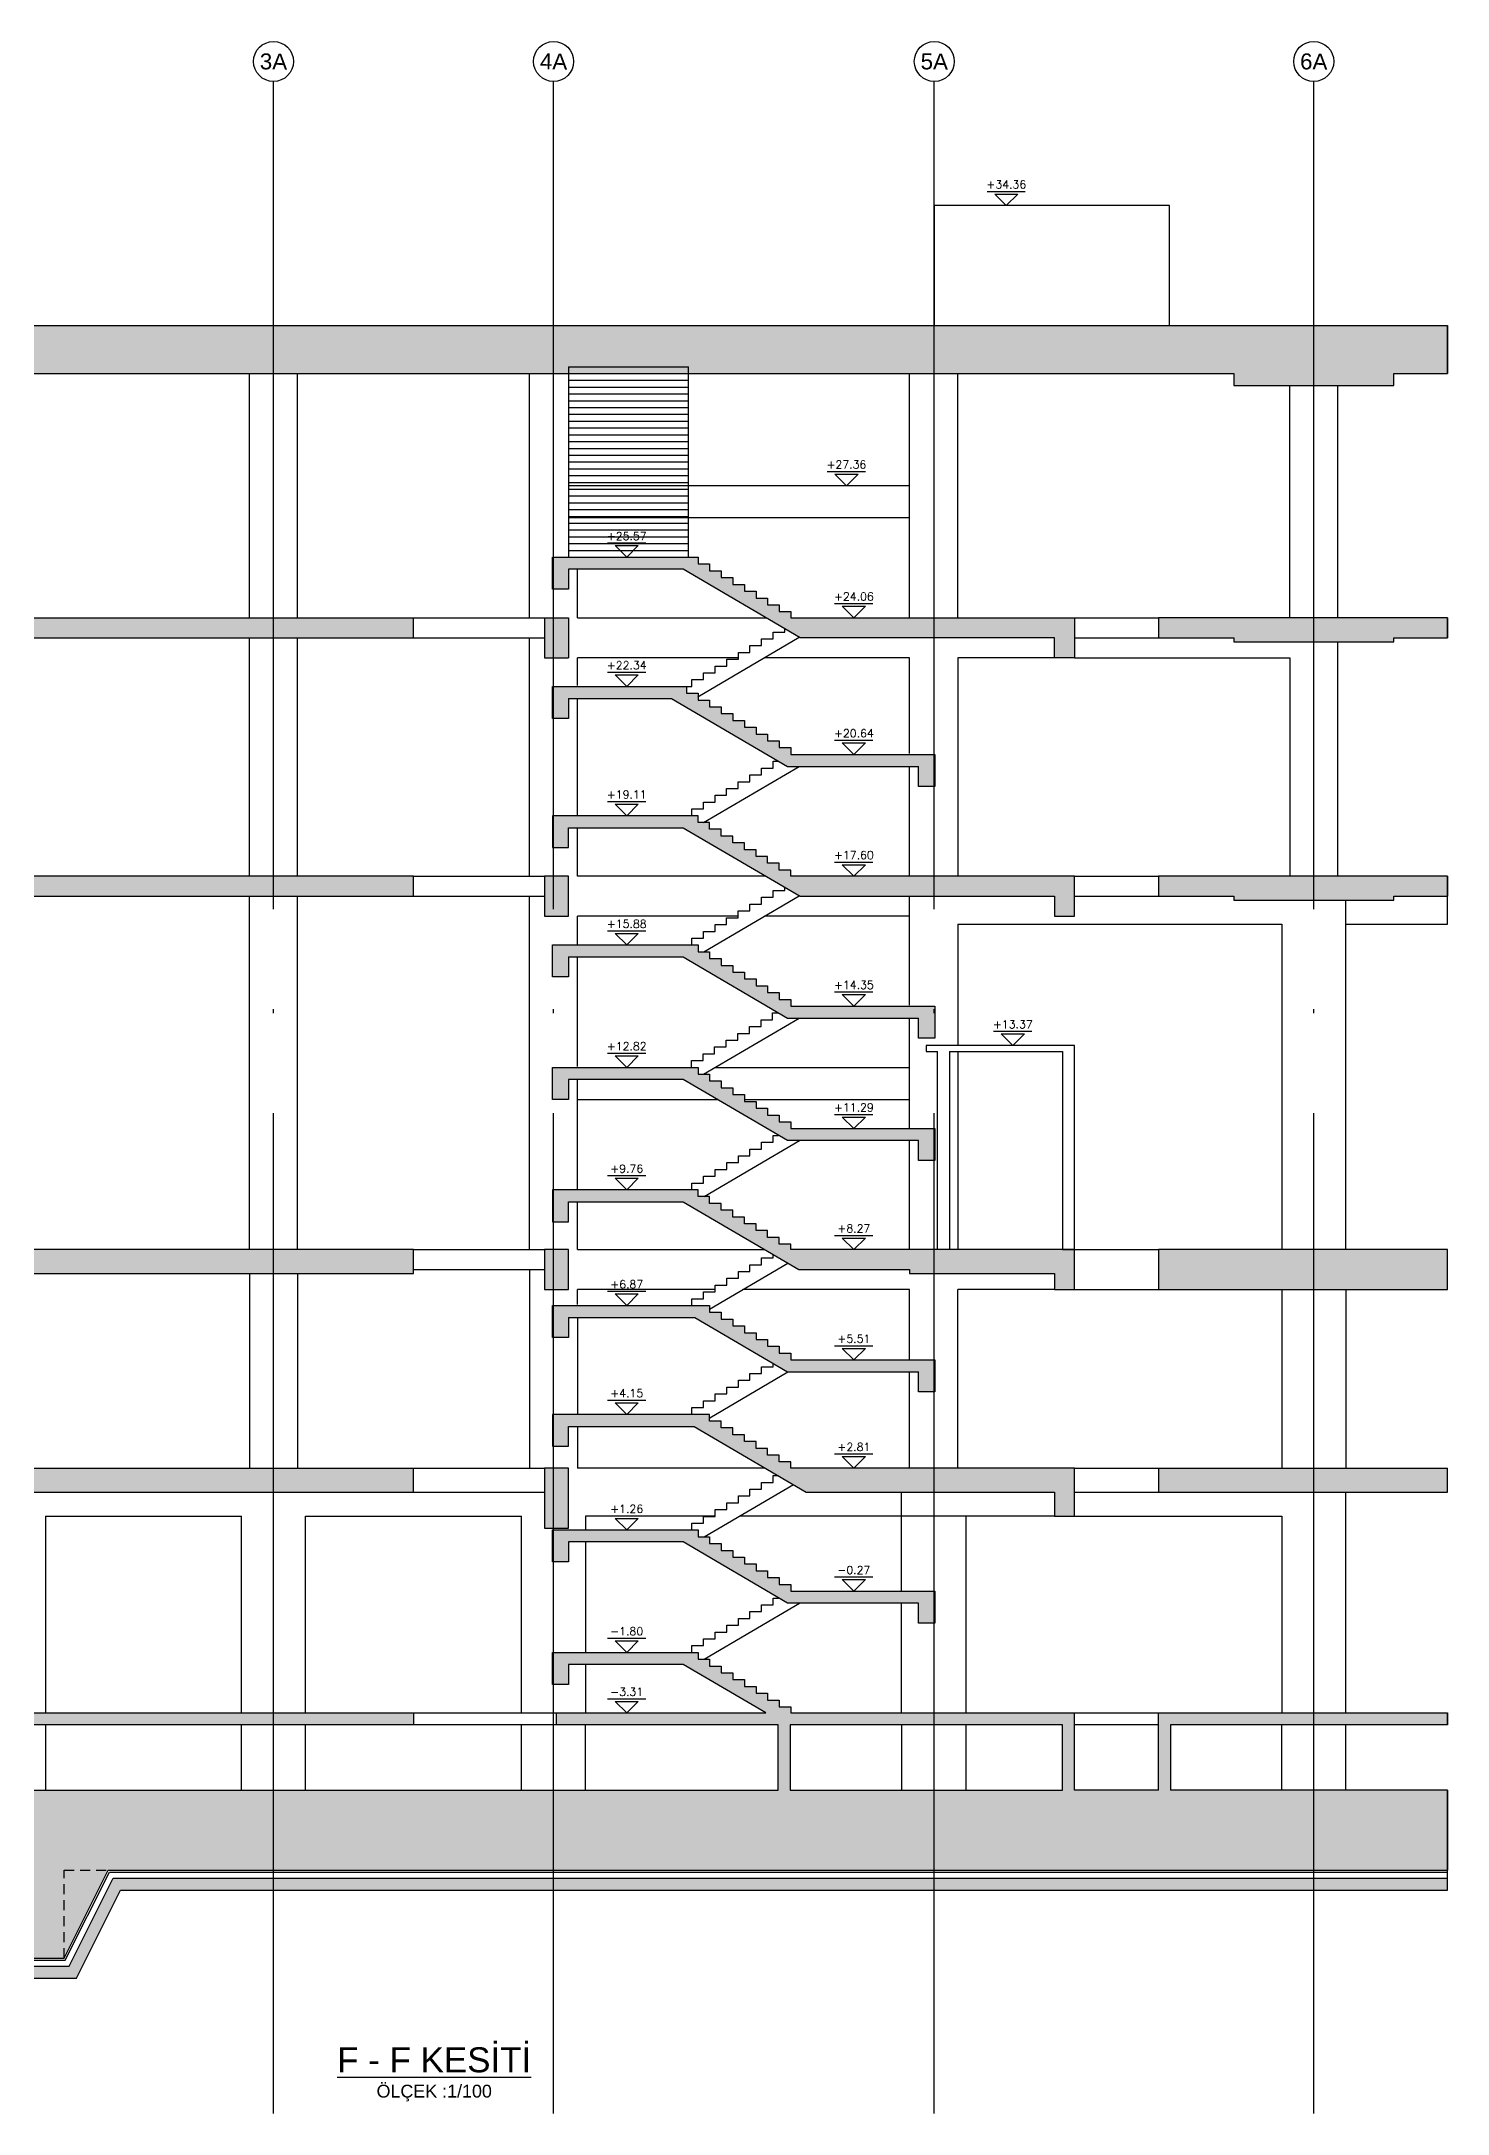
# Model space of a CAD drawing. Header units: millimetres. Extents: x 400392 to 401381, y 4543975 to 4544147.
# Drawn here: x 401091.5 to 401126.7, y 4544002.9 to 4544054.7 of the extents above; entities that cross this region are included whole.
import ezdxf
from ezdxf.enums import TextEntityAlignment as Align

# ---------------------------------------------------------------- set-up
doc = ezdxf.new("R2010")
doc.units = ezdxf.units.MM
for name, pattern in [('AKS', [3, 2.5, -0.25, 0, -0.25]), ('CIZGI', [0.4, 0.25, -0.15]), ('CONTINU', [0])]:
    doc.linetypes.add(name, pattern=pattern)
for name, color, linetype in [('aks prota', 2, 'AKS'), ('caks prota', 4, 'Continuous'), ('görünüş prota', 4, 'Continuous'), ('kesik prota', 2, 'CIZGI'), ('kesit prota', 1, 'Continuous'), ('kesit tarama prota', 252, 'Continuous'), ('kot prota', 4, 'Continuous'), ('PRT-CST-rc_level', 6, 'Continuous'), ('PRT-CST-rc_levermark', 4, 'Continuous'), ('t35 prota', 3, 'Continuous'), ('taks prota', 7, 'Continuous'), ('tplan prota', 7, 'Continuous'), ('ölçü prota', 4, 'Continuous')]:
    doc.layers.add(name, color=color, linetype=linetype)
doc.styles.add('Arial', font='Arial.ttf')
doc.styles.add('OLCU', font='romanstw.shx')
doc.styles.add('TAKS', font='Arial Unicode.ttf')

# ---------------------------------------------------------------- blocks, each defined once
blk = doc.blocks.new('KOTK5')
at = {"layer": 'PRT-CST-rc_levermark'}
blk.add_line((217, 160), (-213, 160), dxfattribs=at)
blk.add_lwpolyline([(130, 130), (-130, 130), (0, 0)], close=True, dxfattribs=at)
at = {"layer": 'PRT-CST-rc_level', "style": 'OLCU'}
blk.add_attdef('000.00', text='', height=90, dxfattribs=at).set_placement((0, 193), align=Align.CENTER)

msp = doc.modelspace()

# ---------------------------------------------------------------- hatches: boundary and pattern name
at = {"layer": 'kesit tarama prota'}
h = msp.add_hatch(color=256, dxfattribs=at)
h.dxf.hatch_style = 1
h.paths.add_polyline_path([(401126.671, 4544010.965), (401119.743, 4544010.965), (401119.743, 4544012.595), (401126.671, 4544012.595), (401126.671, 4544012.895), (401119.443, 4544012.895), (401119.443, 4544010.965), (401117.343, 4544010.965), (401117.343, 4544012.895), (401110.257, 4544012.895), (401110.257, 4544013.048), (401109.967, 4544013.048), (401109.967, 4544013.218), (401109.677, 4544013.218), (401109.677, 4544013.388), (401109.387, 4544013.388), (401109.387, 4544013.558), (401109.097, 4544013.558), (401109.097, 4544013.728), (401108.807, 4544013.728), (401108.807, 4544013.898), (401108.517, 4544013.898), (401108.517, 4544014.068), (401108.227, 4544014.068), (401108.227, 4544014.238), (401107.937, 4544014.238), (401107.937, 4544014.408), (401104.302, 4544014.408), (401104.302, 4544013.609), (401104.702, 4544013.609), (401104.702, 4544014.108), (401107.566, 4544014.108), (401109.635, 4544012.895), (401104.402, 4544012.895), (401104.402, 4544012.595), (401109.941, 4544012.595), (401109.941, 4544010.965), (401088.743, 4544010.965), (401088.743, 4544012.595), (401100.827, 4544012.595), (401100.827, 4544012.895), (401085.077, 4544012.895), (401085.077, 4544018.415), (401100.827, 4544018.415), (401100.827, 4544019.015), (401085.077, 4544019.015), (401085.077, 4544023.875), (401100.827, 4544023.875), (401100.827, 4544024.475), (401084.577, 4544024.475), (401084.577, 4544033.305), (401100.827, 4544033.305), (401100.827, 4544033.805), (401084.577, 4544033.805), (401084.577, 4544039.265), (401091.227, 4544039.265), (401091.227, 4544039.765), (401100.827, 4544039.765), (401100.827, 4544040.265), (401090.727, 4544040.265), (401090.727, 4544039.765), (401084.577, 4544039.765), (401084.577, 4544046.365), (401121.326, 4544046.365), (401121.326, 4544046.065), (401125.326, 4544046.065), (401125.326, 4544046.365), (401126.666, 4544046.365), (401126.666, 4544047.565), (401083.077, 4544047.565), (401083.077, 4544008.965), (401083.993, 4544008.965), (401085.093, 4544006.765), (401092.093, 4544006.765), (401093.193, 4544008.965), (401126.671, 4544008.965)])
h.paths.add_polyline_path([(401110.241, 4544010.965), (401110.241, 4544012.595), (401117.043, 4544012.595), (401117.043, 4544010.965)], flags=16)
h.paths.add_polyline_path([(401090.093, 4544008.765), (401088.743, 4544008.765), (401088.743, 4544010.765), (401090.093, 4544010.765)], flags=16)
h.paths.add_polyline_path([(401088.443, 4544008.765), (401087.093, 4544008.765), (401087.093, 4544010.765), (401088.443, 4544010.765)], flags=16)
h.paths.add_polyline_path([(401088.443, 4544010.965), (401085.077, 4544010.965), (401085.077, 4544012.595), (401088.443, 4544012.595)], flags=16)
h = msp.add_hatch(color=256, dxfattribs=at)
h.dxf.hatch_style = 1
h.paths.add_polyline_path([(401117.343, 4544040.265), (401110.258, 4544040.265), (401110.258, 4544040.418), (401109.968, 4544040.418), (401109.968, 4544040.588), (401109.678, 4544040.588), (401109.678, 4544040.758), (401109.388, 4544040.758), (401109.388, 4544040.928), (401109.098, 4544040.928), (401109.098, 4544041.098), (401108.808, 4544041.098), (401108.808, 4544041.268), (401108.518, 4544041.268), (401108.518, 4544041.438), (401108.228, 4544041.438), (401108.228, 4544041.608), (401107.938, 4544041.608), (401107.938, 4544041.778), (401104.302, 4544041.778), (401104.302, 4544040.979), (401104.702, 4544040.979), (401104.702, 4544041.478), (401107.567, 4544041.478), (401110.489, 4544039.765), (401116.843, 4544039.765), (401116.843, 4544039.265), (401117.343, 4544039.265)])
h = msp.add_hatch(color=256, dxfattribs=at)
h.dxf.hatch_style = 1
h.paths.add_polyline_path([(401104.702, 4544040.265), (401104.102, 4544040.265), (401104.102, 4544039.265), (401104.702, 4544039.265)])
h = msp.add_hatch(color=256, dxfattribs=at)
h.dxf.hatch_style = 1
h.paths.add_polyline_path([(401126.666, 4544040.265), (401119.443, 4544040.265), (401119.443, 4544039.765), (401121.326, 4544039.765), (401121.326, 4544039.665), (401125.326, 4544039.665), (401125.326, 4544039.765), (401126.666, 4544039.765)])
h = msp.add_hatch(color=256, dxfattribs=at)
h.dxf.hatch_style = 1
h.paths.add_polyline_path([(401113.852, 4544036.848), (401110.258, 4544036.848), (401110.258, 4544037.018), (401109.968, 4544037.018), (401109.968, 4544037.188), (401109.678, 4544037.188), (401109.678, 4544037.358), (401109.388, 4544037.358), (401109.388, 4544037.528), (401109.098, 4544037.528), (401109.098, 4544037.698), (401108.808, 4544037.698), (401108.808, 4544037.868), (401108.518, 4544037.868), (401108.518, 4544038.038), (401108.228, 4544038.038), (401108.228, 4544038.208), (401107.938, 4544038.208), (401107.938, 4544038.378), (401107.648, 4544038.378), (401107.648, 4544038.548), (401104.302, 4544038.548), (401104.302, 4544037.749), (401104.702, 4544037.749), (401104.702, 4544038.248), (401107.277, 4544038.248), (401110.177, 4544036.548), (401113.452, 4544036.548), (401113.452, 4544036.049), (401113.852, 4544036.049)])
h = msp.add_hatch(color=256, dxfattribs=at)
h.dxf.hatch_style = 1
h.paths.add_polyline_path([(401117.343, 4544033.805), (401110.258, 4544033.805), (401110.258, 4544033.958), (401109.968, 4544033.958), (401109.968, 4544034.128), (401109.678, 4544034.128), (401109.678, 4544034.298), (401109.388, 4544034.298), (401109.388, 4544034.468), (401109.098, 4544034.468), (401109.098, 4544034.638), (401108.808, 4544034.638), (401108.808, 4544034.808), (401108.518, 4544034.808), (401108.518, 4544034.978), (401108.228, 4544034.978), (401108.228, 4544035.148), (401107.938, 4544035.148), (401107.938, 4544035.318), (401107.398, 4544035.318), (401104.302, 4544035.318), (401104.302, 4544034.519), (401104.702, 4544034.519), (401104.702, 4544035.018), (401107.567, 4544035.018), (401110.489, 4544033.305), (401116.843, 4544033.305), (401116.843, 4544032.805), (401117.343, 4544032.805)])
h = msp.add_hatch(color=256, dxfattribs=at)
h.dxf.hatch_style = 1
h.paths.add_polyline_path([(401104.702, 4544033.805), (401104.102, 4544033.805), (401104.102, 4544032.805), (401104.702, 4544032.805)])
h = msp.add_hatch(color=256, dxfattribs=at)
h.dxf.hatch_style = 1
h.paths.add_polyline_path([(401126.671, 4544033.805), (401119.443, 4544033.805), (401119.443, 4544033.305), (401121.326, 4544033.305), (401121.326, 4544033.205), (401125.326, 4544033.205), (401125.326, 4544033.305), (401126.671, 4544033.305)])
h = msp.add_hatch(color=256, dxfattribs=at)
h.dxf.hatch_style = 1
h.paths.add_polyline_path([(401113.852, 4544030.558), (401110.257, 4544030.558), (401110.257, 4544030.728), (401109.967, 4544030.728), (401109.967, 4544030.898), (401109.677, 4544030.898), (401109.677, 4544031.068), (401109.387, 4544031.068), (401109.387, 4544031.238), (401109.097, 4544031.238), (401109.097, 4544031.408), (401108.807, 4544031.408), (401108.807, 4544031.578), (401108.517, 4544031.578), (401108.517, 4544031.748), (401108.227, 4544031.748), (401108.227, 4544031.918), (401107.937, 4544031.918), (401107.937, 4544032.088), (401104.302, 4544032.088), (401104.302, 4544031.289), (401104.702, 4544031.289), (401104.702, 4544031.788), (401107.566, 4544031.788), (401110.176, 4544030.258), (401113.452, 4544030.258), (401113.452, 4544029.759), (401113.852, 4544029.759)])
h = msp.add_hatch(color=256, dxfattribs=at)
h.dxf.hatch_style = 1
h.paths.add_polyline_path([(401113.852, 4544027.498), (401110.257, 4544027.498), (401110.257, 4544027.668), (401109.967, 4544027.668), (401109.967, 4544027.838), (401109.677, 4544027.838), (401109.677, 4544028.008), (401109.387, 4544028.008), (401109.387, 4544028.178), (401109.097, 4544028.178), (401109.097, 4544028.348), (401108.807, 4544028.348), (401108.807, 4544028.518), (401108.517, 4544028.518), (401108.517, 4544028.688), (401108.227, 4544028.688), (401108.227, 4544028.858), (401107.937, 4544028.858), (401107.937, 4544029.028), (401104.302, 4544029.028), (401104.302, 4544028.229), (401104.702, 4544028.229), (401104.702, 4544028.728), (401107.566, 4544028.728), (401110.176, 4544027.198), (401113.452, 4544027.198), (401113.452, 4544026.699), (401113.852, 4544026.699)])
h = msp.add_hatch(color=256, dxfattribs=at)
h.dxf.hatch_style = 1
h.paths.add_polyline_path([(401117.343, 4544024.475), (401110.257, 4544024.475), (401110.257, 4544024.608), (401109.967, 4544024.608), (401109.967, 4544024.778), (401109.677, 4544024.778), (401109.677, 4544024.948), (401109.387, 4544024.948), (401109.387, 4544025.118), (401109.097, 4544025.118), (401109.097, 4544025.288), (401108.807, 4544025.288), (401108.807, 4544025.458), (401108.517, 4544025.458), (401108.517, 4544025.628), (401108.227, 4544025.628), (401108.227, 4544025.798), (401107.937, 4544025.798), (401107.937, 4544025.968), (401104.302, 4544025.968), (401104.302, 4544025.169), (401104.702, 4544025.169), (401104.702, 4544025.668), (401107.566, 4544025.668), (401110.454, 4544023.975), (401113.227, 4544023.975), (401113.227, 4544023.875), (401116.847, 4544023.875), (401116.847, 4544023.475), (401117.343, 4544023.475)])
h = msp.add_hatch(color=256, dxfattribs=at)
h.dxf.hatch_style = 1
h.paths.add_polyline_path([(401104.102, 4544024.475), (401104.102, 4544023.475), (401104.702, 4544023.475), (401104.702, 4544024.475)])
h = msp.add_hatch(color=256, dxfattribs=at)
h.dxf.hatch_style = 1
h.paths.add_polyline_path([(401126.671, 4544024.475), (401119.443, 4544024.475), (401119.443, 4544023.475), (401122.527, 4544023.475), (401122.527, 4544023.475), (401123.43, 4544023.475), (401126.671, 4544023.475)])
h = msp.add_hatch(color=256, dxfattribs=at)
h.dxf.hatch_style = 1
h.paths.add_polyline_path([(401113.852, 4544021.718), (401110.257, 4544021.718), (401110.257, 4544021.888), (401109.967, 4544021.888), (401109.967, 4544022.058), (401109.677, 4544022.058), (401109.677, 4544022.228), (401109.387, 4544022.228), (401109.387, 4544022.398), (401109.097, 4544022.398), (401109.097, 4544022.568), (401108.807, 4544022.568), (401108.807, 4544022.738), (401108.517, 4544022.738), (401108.517, 4544022.908), (401108.227, 4544022.908), (401108.227, 4544023.078), (401104.302, 4544023.078), (401104.302, 4544022.279), (401104.702, 4544022.279), (401104.702, 4544022.778), (401107.856, 4544022.778), (401110.176, 4544021.418), (401113.452, 4544021.418), (401113.452, 4544020.919), (401113.852, 4544020.919)])
h = msp.add_hatch(color=256, dxfattribs=at)
h.dxf.hatch_style = 1
h.paths.add_polyline_path([(401117.343, 4544019.015), (401110.257, 4544019.015), (401110.257, 4544019.168), (401109.967, 4544019.168), (401109.967, 4544019.338), (401109.677, 4544019.338), (401109.677, 4544019.508), (401109.387, 4544019.508), (401109.387, 4544019.678), (401109.097, 4544019.678), (401109.097, 4544019.848), (401108.807, 4544019.848), (401108.807, 4544020.018), (401108.517, 4544020.018), (401108.517, 4544020.188), (401108.227, 4544020.188), (401108.227, 4544020.358), (401104.302, 4544020.358), (401104.302, 4544019.559), (401104.702, 4544019.559), (401104.702, 4544020.058), (401107.84, 4544020.058), (401110.642, 4544018.415), (401116.843, 4544018.415), (401116.843, 4544017.815), (401117.343, 4544017.815)])
h = msp.add_hatch(color=256, dxfattribs=at)
h.dxf.hatch_style = 1
h.paths.add_polyline_path([(401104.702, 4544019.015), (401104.102, 4544019.015), (401104.102, 4544017.515), (401104.702, 4544017.515)])
h = msp.add_hatch(color=256, dxfattribs=at)
h.dxf.hatch_style = 1
h.paths.add_polyline_path([(401126.671, 4544019.015), (401119.443, 4544019.015), (401119.443, 4544018.415), (401126.671, 4544018.415)])
h = msp.add_hatch(color=256, dxfattribs=at)
h.dxf.hatch_style = 1
h.paths.add_polyline_path([(401113.852, 4544015.938), (401110.257, 4544015.938), (401110.257, 4544016.108), (401109.967, 4544016.108), (401109.967, 4544016.278), (401109.677, 4544016.278), (401109.677, 4544016.448), (401109.387, 4544016.448), (401109.387, 4544016.618), (401109.097, 4544016.618), (401109.097, 4544016.788), (401108.807, 4544016.788), (401108.807, 4544016.958), (401108.517, 4544016.958), (401108.517, 4544017.128), (401108.227, 4544017.128), (401108.227, 4544017.298), (401107.937, 4544017.298), (401107.937, 4544017.468), (401104.302, 4544017.468), (401104.302, 4544016.669), (401104.702, 4544016.669), (401104.702, 4544017.168), (401107.566, 4544017.168), (401110.176, 4544015.638), (401113.452, 4544015.638), (401113.452, 4544015.139), (401113.852, 4544015.139)])
h = msp.add_hatch(dxfattribs=at)
h.set_pattern_fill('AR-CONC', color=253, scale=0.001)
h.set_pattern_definition([(50.000014, (401060.17737, 4543702.77291), (0.18218467, -0.01593904), [0.01905, -0.20955]), (355.000014, (401060.17737, 4543702.77291), (-0.03524347, 0.19105684), [0.01524, -0.16764058]), (100.45146, (401060.19255, 4543702.77158), (0.1469412, 0.17511779), [0.01619001, -0.17809024]), (46.18421, (401060.17737, 4543702.82371), (0.27107905, -0.04204226), [0.028575, -0.314325]), (96.63557, (401060.19996, 4543702.8202), (0.23740407, 0.24742618), [0.02428502, -0.2671356]), (351.18417, (401060.17737, 4543702.8237), (0.23740407, 0.24742618), [0.02285997, -0.25145973]), (21.000014, (401060.20277, 4543702.81101), (0.151614416, -0.10226516), [0.01905, -0.20955]), (326.000014, (401060.20277, 4543702.81101), (0.06180198, 0.18418798), [0.01524, -0.16764]), (71.45146, (401060.2154, 4543702.80249), (0.2134164, 0.08192282), [0.01619001, -0.17808994]), (37.500014, (401060.17737, 4543702.77291), (0.003088583, 0.08455504), [0, -0.165608, 0, -0.17018, 0, -0.168275]), (7.500014, (401060.17737, 4543702.77291), (0.066819638, 0.10018059), [0, -0.097028, 0, -0.161798, 0, -0.064135]), (327.500014, (401060.120726, 4543702.77291), (0.135590597, -0.005728711), [0, -0.0635, 0, -0.19812, 0, -0.26289]), (317.500014, (401060.09533, 4543702.77291), (0.148129175, 0.025426527), [0, -0.08255, 0, -0.131572, 0, -0.18669])])
h.paths.add_polyline_path([(401093.317, 4544008.765), (401092.217, 4544006.565), (401084.97, 4544006.565), (401083.87, 4544008.765), (401082.277, 4544008.765), (401082.277, 4544008.465), (401083.684, 4544008.465), (401084.784, 4544006.265), (401092.402, 4544006.265), (401093.502, 4544008.465), (401126.671, 4544008.465), (401126.671, 4544008.765)])

# ---------------------------------------------------------------- linework, layer by layer
at = {"layer": 'aks prota', "ltscale": 10}
for p, q in [((401097.327, 4544002.884), (401097.327, 4544053.666)), ((401104.327, 4544002.884), (401104.327, 4544053.666)), ((401113.843, 4544002.884), (401113.843, 4544053.666)), ((401123.327, 4544002.884), (401123.327, 4544053.666))]:
    msp.add_line(p, q, dxfattribs=at)
at = {"layer": 'caks prota', "ltscale": 0.05}
for centre in [(401097.327, 4544054.166), (401104.327, 4544054.166), (401113.843, 4544054.166), (401123.327, 4544054.166)]:
    msp.add_circle(centre, 0.5, dxfattribs=at)
at = {"layer": 'görünüş prota', "color": 4}
for p, q in [((401096.727, 4544040.265), (401096.727, 4544046.365)), ((401097.927, 4544040.265), (401097.927, 4544046.365)), ((401103.727, 4544040.265), (401103.727, 4544046.365)), ((401113.227, 4544040.265), (401113.227, 4544046.365)), ((401114.427, 4544040.265), (401114.427, 4544046.365)), ((401122.727, 4544040.265), (401122.727, 4544046.065)), ((401123.927, 4544040.265), (401123.927, 4544046.065)), ((401104.927, 4544040.265), (401104.927, 4544041.478)), ((401096.727, 4544033.805), (401096.727, 4544039.765)), ((401097.927, 4544033.805), (401097.927, 4544039.765)), ((401100.827, 4544040.265), (401104.102, 4544040.265)), ((401100.827, 4544039.765), (401104.102, 4544039.765)), ((401103.727, 4544033.805), (401103.727, 4544039.765)), ((401104.927, 4544038.569), (401104.927, 4544039.265)), ((401123.927, 4544033.805), (401123.927, 4544039.665)), ((401104.927, 4544035.339), (401104.927, 4544038.248)), ((401113.227, 4544033.805), (401113.227, 4544036.548)), ((401104.927, 4544033.805), (401104.927, 4544035.018)), ((401100.827, 4544033.805), (401104.102, 4544033.805)), ((401096.727, 4544024.475), (401096.727, 4544033.305)), ((401097.927, 4544024.475), (401097.927, 4544033.305)), ((401100.827, 4544033.305), (401104.102, 4544033.305)), ((401103.727, 4544024.475), (401103.727, 4544033.305)), ((401113.227, 4544030.579), (401113.227, 4544033.305)), ((401124.127, 4544024.475), (401124.127, 4544033.205)), ((401104.927, 4544032.109), (401104.927, 4544032.805)), ((401104.927, 4544029.049), (401104.927, 4544031.788)), ((401113.227, 4544027.519), (401113.227, 4544030.258)), ((401113.643, 4544029.575), (401113.643, 4544029.425)), ((401113.643, 4544029.425), (401113.92, 4544029.425)), ((401114.22, 4544029.425), (401117.043, 4544029.425)), ((401104.927, 4544025.989), (401104.927, 4544028.728)), ((401113.227, 4544024.475), (401113.227, 4544027.198)), ((401104.927, 4544024.475), (401104.927, 4544025.668)), ((401100.827, 4544024.475), (401104.102, 4544024.475)), ((401096.727, 4544023.875), (401096.727, 4544019.015)), ((401097.927, 4544023.875), (401097.927, 4544019.015)), ((401100.827, 4544023.975), (401104.102, 4544023.975)), ((401103.727, 4544023.975), (401103.727, 4544019.015)), ((401104.927, 4544023.099), (401104.927, 4544023.475)), ((401113.227, 4544021.739), (401113.227, 4544023.475)), ((401114.427, 4544019.015), (401114.427, 4544023.475)), ((401122.527, 4544023.475), (401122.527, 4544019.015)), ((401124.127, 4544023.475), (401124.127, 4544019.015)), ((401104.927, 4544022.778), (401104.927, 4544020.358)), ((401113.227, 4544019.015), (401113.227, 4544021.418)), ((401104.927, 4544020.058), (401104.927, 4544019.015)), ((401100.827, 4544019.015), (401104.102, 4544019.015)), ((401100.827, 4544018.415), (401104.102, 4544018.415)), ((401113.027, 4544015.959), (401113.027, 4544018.415)), ((401124.127, 4544012.895), (401124.127, 4544018.415)), ((401091.627, 4544017.815), (401091.627, 4544012.895)), ((401096.527, 4544012.895), (401096.527, 4544017.815)), ((401098.127, 4544012.895), (401098.127, 4544017.815)), ((401103.527, 4544012.895), (401103.527, 4544017.815)), ((401113.027, 4544012.895), (401113.027, 4544015.638)), ((401091.627, 4544012.595), (401091.627, 4544010.965)), ((401096.527, 4544010.965), (401096.527, 4544012.595)), ((401098.127, 4544010.965), (401098.127, 4544012.595)), ((401103.527, 4544010.965), (401103.527, 4544012.595)), ((401105.127, 4544010.965), (401105.127, 4544012.595)), ((401113.027, 4544012.595), (401113.027, 4544010.965)), ((401114.627, 4544012.595), (401114.627, 4544010.965)), ((401122.527, 4544010.965), (401122.527, 4544012.595)), ((401124.127, 4544010.965), (401124.127, 4544012.595))]:
    msp.add_line(p, q, dxfattribs=at)
for points in [[(401119.723, 4544047.565), (401119.723, 4544050.565), (401113.843, 4544050.565), (401113.843, 4544047.565)], [(401104.702, 4544046.538), (401104.702, 4544041.778)], [(401104.702, 4544046.538), (401107.702, 4544046.538)], [(401107.702, 4544041.778), (401107.702, 4544046.538)], [(401104.702, 4544046.368), (401107.702, 4544046.368)], [(401104.702, 4544046.198), (401107.702, 4544046.198)], [(401104.702, 4544046.028), (401107.702, 4544046.028)], [(401104.702, 4544045.858), (401107.702, 4544045.858)], [(401104.702, 4544045.688), (401107.702, 4544045.688)], [(401104.702, 4544045.518), (401107.702, 4544045.518)], [(401104.702, 4544045.348), (401107.702, 4544045.348)], [(401104.702, 4544045.178), (401107.702, 4544045.178)], [(401104.702, 4544045.008), (401107.702, 4544045.008)], [(401104.702, 4544044.838), (401107.702, 4544044.838)], [(401104.702, 4544044.668), (401107.702, 4544044.668)], [(401104.702, 4544044.498), (401107.702, 4544044.498)], [(401104.702, 4544044.328), (401107.702, 4544044.328)], [(401104.702, 4544044.158), (401107.702, 4544044.158)], [(401104.702, 4544043.988), (401107.702, 4544043.988)], [(401104.702, 4544043.818), (401107.702, 4544043.818)], [(401104.702, 4544043.648), (401107.702, 4544043.648)], [(401104.702, 4544043.478), (401107.702, 4544043.478)], [(401104.702, 4544043.308), (401107.702, 4544043.308)], [(401104.702, 4544043.138), (401107.702, 4544043.138)], [(401104.702, 4544042.968), (401107.702, 4544042.968)], [(401104.702, 4544042.798), (401107.702, 4544042.798)], [(401104.702, 4544042.628), (401107.702, 4544042.628)], [(401104.702, 4544042.458), (401107.702, 4544042.458)], [(401104.702, 4544042.288), (401107.702, 4544042.288)], [(401104.702, 4544042.118), (401107.702, 4544042.118)], [(401104.702, 4544041.948), (401107.702, 4544041.948)], [(401107.643, 4544038.548), (401107.785, 4544038.548), (401107.785, 4544038.718), (401108.075, 4544038.718), (401108.075, 4544038.888), (401108.365, 4544038.888), (401108.365, 4544039.058), (401108.655, 4544039.058), (401108.655, 4544039.228), (401108.945, 4544039.228), (401108.945, 4544039.398), (401109.235, 4544039.398), (401109.235, 4544039.568), (401109.525, 4544039.568), (401109.525, 4544039.738), (401109.815, 4544039.738), (401109.815, 4544039.908), (401110.105, 4544039.908), (401110.105, 4544039.99)], [(401107.93, 4544038.291), (401110.466, 4544039.778)], [(401117.343, 4544040.265), (401119.443, 4544040.265)], [(401117.343, 4544039.765), (401119.443, 4544039.765)], [(401116.843, 4544039.265), (401114.427, 4544039.265), (401114.427, 4544033.805)], [(401117.343, 4544039.265), (401122.727, 4544039.265), (401122.727, 4544033.805)], [(401107.783, 4544035.318), (401107.783, 4544035.488), (401108.073, 4544035.488), (401108.073, 4544035.658), (401108.363, 4544035.658), (401108.363, 4544035.828), (401108.653, 4544035.828), (401108.653, 4544035.998), (401108.943, 4544035.998), (401108.943, 4544036.168), (401109.233, 4544036.168), (401109.233, 4544036.338), (401109.523, 4544036.338), (401109.523, 4544036.508), (401109.813, 4544036.508), (401109.813, 4544036.678), (401109.95, 4544036.678)], [(401108.075, 4544035.148), (401110.463, 4544036.548)], [(401117.343, 4544033.805), (401119.443, 4544033.805)], [(401107.783, 4544032.088), (401107.783, 4544032.258), (401108.073, 4544032.258), (401108.073, 4544032.428), (401108.363, 4544032.428), (401108.363, 4544032.598), (401108.653, 4544032.598), (401108.653, 4544032.768), (401108.943, 4544032.768), (401108.943, 4544032.938), (401109.233, 4544032.938), (401109.233, 4544033.108), (401109.523, 4544033.108), (401109.523, 4544033.278), (401109.813, 4544033.278), (401109.813, 4544033.448), (401110.103, 4544033.448), (401110.103, 4544033.528)], [(401108.086, 4544031.918), (401110.468, 4544033.314)], [(401117.343, 4544033.305), (401119.443, 4544033.305)], [(401114.427, 4544032.605), (401114.427, 4544029.575)], [(401114.427, 4544032.605), (401122.527, 4544032.605), (401122.527, 4544024.475)], [(401107.772, 4544029.028), (401107.772, 4544029.198), (401108.062, 4544029.198), (401108.062, 4544029.368), (401108.352, 4544029.368), (401108.352, 4544029.538), (401108.642, 4544029.538), (401108.642, 4544029.708), (401108.932, 4544029.708), (401108.932, 4544029.878), (401109.222, 4544029.878), (401109.222, 4544030.048), (401109.512, 4544030.048), (401109.512, 4544030.218), (401109.802, 4544030.218), (401109.802, 4544030.388), (401109.938, 4544030.388)], [(401108.075, 4544028.858), (401110.463, 4544030.258)], [(401117.043, 4544029.425), (401117.043, 4544024.475), (401117.343, 4544024.475), (401117.343, 4544029.575), (401113.643, 4544029.575)], [(401114.22, 4544029.425), (401114.22, 4544024.475), (401113.92, 4544024.475), (401113.92, 4544029.425)], [(401114.427, 4544029.425), (401114.427, 4544024.475)], [(401108.365, 4544029.028), (401113.227, 4544029.028)], [(401104.927, 4544028.228), (401108.419, 4544028.228)], [(401109.097, 4544028.228), (401113.227, 4544028.228)], [(401107.785, 4544025.968), (401107.785, 4544026.138), (401108.075, 4544026.138), (401108.075, 4544026.308), (401108.365, 4544026.308), (401108.365, 4544026.478), (401108.655, 4544026.478), (401108.655, 4544026.648), (401108.945, 4544026.648), (401108.945, 4544026.818), (401109.235, 4544026.818), (401109.235, 4544026.988), (401109.525, 4544026.988), (401109.525, 4544027.158), (401109.815, 4544027.158), (401109.815, 4544027.328), (401109.949, 4544027.328)], [(401108.088, 4544025.798), (401110.476, 4544027.198)], [(401107.785, 4544023.078), (401107.785, 4544023.248), (401108.075, 4544023.248), (401108.075, 4544023.418), (401108.365, 4544023.418), (401108.365, 4544023.588), (401108.655, 4544023.588), (401108.655, 4544023.758), (401108.945, 4544023.758), (401108.945, 4544023.928), (401109.235, 4544023.928), (401109.235, 4544024.098), (401109.525, 4544024.098), (401109.525, 4544024.268), (401109.815, 4544024.268), (401109.815, 4544024.347)], [(401117.343, 4544024.475), (401119.443, 4544024.475)], [(401108.222, 4544022.987), (401110.178, 4544024.133)], [(401117.343, 4544023.475), (401119.443, 4544023.475)], [(401107.785, 4544020.358), (401107.785, 4544020.528), (401108.075, 4544020.528), (401108.075, 4544020.698), (401108.365, 4544020.698), (401108.365, 4544020.868), (401108.655, 4544020.868), (401108.655, 4544021.038), (401108.945, 4544021.038), (401108.945, 4544021.208), (401109.235, 4544021.208), (401109.235, 4544021.378), (401109.525, 4544021.378), (401109.525, 4544021.548), (401109.815, 4544021.548), (401109.815, 4544021.627)], [(401108.231, 4544020.271), (401110.186, 4544021.418)], [(401107.785, 4544017.468), (401107.785, 4544017.638), (401108.075, 4544017.638), (401108.075, 4544017.808), (401108.365, 4544017.808), (401108.365, 4544017.978), (401108.655, 4544017.978), (401108.655, 4544018.148), (401108.945, 4544018.148), (401108.945, 4544018.318), (401109.235, 4544018.318), (401109.235, 4544018.488), (401109.525, 4544018.488), (401109.525, 4544018.658), (401109.815, 4544018.658), (401109.815, 4544018.828), (401109.949, 4544018.828)], [(401108.088, 4544017.298), (401110.323, 4544018.608)], [(401117.343, 4544019.015), (401119.443, 4544019.015)], [(401117.343, 4544018.415), (401119.443, 4544018.415)], [(401091.627, 4544017.815), (401096.527, 4544017.815)], [(401098.127, 4544017.815), (401103.527, 4544017.815)], [(401105.127, 4544017.815), (401105.127, 4544017.815), (401105.127, 4544017.468)], [(401116.843, 4544017.815), (401114.627, 4544017.815), (401114.627, 4544012.895)], [(401117.343, 4544017.815), (401122.527, 4544017.815), (401122.527, 4544012.895)], [(401105.127, 4544017.168), (401105.127, 4544014.408)], [(401107.785, 4544014.408), (401107.785, 4544014.578), (401108.075, 4544014.578), (401108.075, 4544014.748), (401108.365, 4544014.748), (401108.365, 4544014.918), (401108.655, 4544014.918), (401108.655, 4544015.088), (401108.945, 4544015.088), (401108.945, 4544015.258), (401109.235, 4544015.258), (401109.235, 4544015.428), (401109.525, 4544015.428), (401109.525, 4544015.598), (401109.815, 4544015.598), (401109.815, 4544015.768), (401109.949, 4544015.768)], [(401108.088, 4544014.238), (401110.476, 4544015.638)], [(401105.127, 4544014.108), (401105.127, 4544012.895)], [(401100.827, 4544012.895), (401104.402, 4544012.895)], [(401117.343, 4544012.895), (401119.443, 4544012.895)], [(401104.402, 4544012.595), (401100.827, 4544012.595)], [(401119.443, 4544012.595), (401117.343, 4544012.595)]]:
    msp.add_lwpolyline(points, dxfattribs=at)
at = {"layer": 'görünüş prota'}
for points in [[(401082.277, 4544008.915), (401083.962, 4544008.915), (401085.062, 4544006.715), (401092.124, 4544006.715), (401093.224, 4544008.915), (401126.671, 4544008.915)], [(401082.277, 4544008.765), (401083.87, 4544008.765), (401084.97, 4544006.565), (401092.217, 4544006.565), (401093.317, 4544008.765), (401126.671, 4544008.765)], [(401126.671, 4544008.465), (401126.671, 4544008.765)], [(401082.277, 4544008.465), (401083.684, 4544008.465), (401084.784, 4544006.265), (401092.402, 4544006.265), (401093.502, 4544008.465), (401126.671, 4544008.465)]]:
    msp.add_lwpolyline(points, dxfattribs=at)
at = {"layer": 'kesik prota', "ltscale": 10}
for p, q in [((401126.666, 4544046.365), (401126.666, 4544047.565)), ((401126.666, 4544039.765), (401126.666, 4544040.265)), ((401126.666, 4544032.605), (401126.666, 4544033.805)), ((401126.671, 4544023.475), (401126.671, 4544024.475)), ((401126.671, 4544018.415), (401126.671, 4544019.015)), ((401126.671, 4544012.595), (401126.671, 4544012.895)), ((401126.671, 4544008.465), (401126.671, 4544010.965))]:
    msp.add_line(p, q, dxfattribs=at)
at = {"layer": 'kesik prota'}
msp.add_lwpolyline([(401092.093, 4544006.765), (401092.093, 4544008.965), (401093.193, 4544008.965)], dxfattribs=at)
at = {"layer": 'kesit prota', "color": 1}
for p, q in [((401083.077, 4544047.565), (401126.666, 4544047.565)), ((401090.727, 4544040.265), (401100.827, 4544040.265)), ((401091.227, 4544039.765), (401100.827, 4544039.765)), ((401100.827, 4544039.765), (401100.827, 4544040.265)), ((401104.102, 4544040.265), (401104.702, 4544040.265)), ((401104.102, 4544040.265), (401104.102, 4544039.265)), ((401104.702, 4544040.265), (401104.702, 4544039.265)), ((401104.102, 4544039.265), (401104.702, 4544039.265)), ((401085.077, 4544019.015), (401100.827, 4544019.015)), ((401100.827, 4544018.415), (401100.827, 4544019.015)), ((401119.443, 4544019.015), (401126.671, 4544019.015)), ((401119.443, 4544019.015), (401119.443, 4544018.415)), ((401085.077, 4544018.415), (401100.827, 4544018.415)), ((401119.443, 4544018.415), (401126.671, 4544018.415)), ((401117.343, 4544010.965), (401117.343, 4544012.895)), ((401119.443, 4544012.895), (401126.671, 4544012.895)), ((401119.443, 4544010.965), (401119.443, 4544012.895)), ((401119.443, 4544010.965), (401117.343, 4544010.965)), ((401126.671, 4544010.965), (401119.743, 4544010.965))]:
    msp.add_line(p, q, dxfattribs=at)
for points in [[(401083.077, 4544047.565), (401083.077, 4544008.965), (401083.993, 4544008.965), (401085.093, 4544006.765), (401092.093, 4544006.765), (401093.193, 4544008.965), (401126.671, 4544008.965)], [(401084.577, 4544046.365), (401121.326, 4544046.365), (401121.326, 4544046.065), (401125.326, 4544046.065), (401125.326, 4544046.365), (401126.666, 4544046.365)], [(401110.489, 4544039.765), (401107.567, 4544041.478), (401104.702, 4544041.478), (401104.702, 4544040.979), (401104.302, 4544040.979), (401104.302, 4544041.778), (401107.938, 4544041.778), (401107.938, 4544041.608), (401108.228, 4544041.608), (401108.228, 4544041.438), (401108.518, 4544041.438), (401108.518, 4544041.268), (401108.808, 4544041.268), (401108.808, 4544041.098), (401109.098, 4544041.098), (401109.098, 4544040.928), (401109.388, 4544040.928), (401109.388, 4544040.758), (401109.678, 4544040.758), (401109.678, 4544040.588), (401109.968, 4544040.588), (401109.968, 4544040.418), (401110.258, 4544040.418), (401110.258, 4544040.265), (401117.343, 4544040.265), (401117.343, 4544039.265), (401116.843, 4544039.265), (401116.843, 4544039.765), (401110.489, 4544039.765)], [(401117.343, 4544039.765), (401117.343, 4544039.765)], [(401126.666, 4544040.265), (401119.443, 4544040.265), (401119.443, 4544039.765), (401121.326, 4544039.765), (401121.326, 4544039.665), (401125.326, 4544039.665), (401125.326, 4544039.765), (401126.666, 4544039.765)], [(401085.077, 4544019.015), (401085.077, 4544023.875), (401100.827, 4544023.875), (401100.827, 4544024.475), (401084.577, 4544024.475), (401084.577, 4544033.305), (401100.827, 4544033.305), (401100.827, 4544033.805), (401084.577, 4544033.805), (401084.577, 4544039.265)], [(401104.702, 4544038.248), (401104.702, 4544037.749), (401104.302, 4544037.749), (401104.302, 4544038.548), (401107.648, 4544038.548), (401107.648, 4544038.378), (401107.938, 4544038.378), (401107.938, 4544038.208), (401108.228, 4544038.208), (401108.228, 4544038.038), (401108.518, 4544038.038), (401108.518, 4544037.868), (401108.808, 4544037.868), (401108.808, 4544037.698), (401109.098, 4544037.698), (401109.098, 4544037.528), (401109.388, 4544037.528), (401109.388, 4544037.358), (401109.678, 4544037.358), (401109.678, 4544037.188), (401109.968, 4544037.188), (401109.968, 4544037.018), (401110.258, 4544037.018), (401110.258, 4544036.848), (401113.852, 4544036.848), (401113.852, 4544036.049), (401113.452, 4544036.049), (401113.452, 4544036.548)], [(401104.702, 4544038.248), (401107.277, 4544038.248), (401110.177, 4544036.548), (401113.452, 4544036.548)], [(401107.632, 4544038.548), (401107.632, 4544038.548)], [(401107.922, 4544035.318), (401107.922, 4544035.318), (401104.302, 4544035.318), (401104.302, 4544034.519), (401104.702, 4544034.519), (401104.702, 4544035.018), (401107.567, 4544035.018), (401110.489, 4544033.305), (401116.843, 4544033.305), (401116.843, 4544032.805), (401117.343, 4544032.805), (401117.343, 4544033.805), (401110.258, 4544033.805), (401110.258, 4544033.958), (401109.968, 4544033.958), (401109.968, 4544034.128), (401109.678, 4544034.128), (401109.678, 4544034.298), (401109.388, 4544034.298), (401109.388, 4544034.468), (401109.098, 4544034.468), (401109.098, 4544034.638), (401108.808, 4544034.638), (401108.808, 4544034.808), (401108.518, 4544034.808), (401108.518, 4544034.978), (401108.228, 4544034.978), (401108.228, 4544035.148), (401107.938, 4544035.148), (401107.938, 4544035.318), (401107.398, 4544035.318)], [(401126.666, 4544033.805), (401119.443, 4544033.805), (401119.443, 4544033.305), (401121.326, 4544033.305), (401121.326, 4544033.205), (401125.326, 4544033.205), (401125.326, 4544033.305), (401126.666, 4544033.305)], [(401104.702, 4544031.788), (401104.702, 4544031.289), (401104.302, 4544031.289), (401104.302, 4544032.088), (401107.937, 4544032.088), (401107.937, 4544031.918), (401108.227, 4544031.918), (401108.227, 4544031.748), (401108.517, 4544031.748), (401108.517, 4544031.578), (401108.807, 4544031.578), (401108.807, 4544031.408), (401109.097, 4544031.408), (401109.097, 4544031.238), (401109.387, 4544031.238), (401109.387, 4544031.068), (401109.677, 4544031.068), (401109.677, 4544030.898), (401109.967, 4544030.898), (401109.967, 4544030.728), (401110.257, 4544030.728), (401110.257, 4544030.558), (401113.852, 4544030.558), (401113.852, 4544029.759), (401113.452, 4544029.759), (401113.452, 4544030.258)], [(401104.702, 4544031.788), (401107.566, 4544031.788), (401110.176, 4544030.258), (401113.452, 4544030.258)], [(401110.257, 4544027.498), (401113.852, 4544027.498), (401113.852, 4544026.699), (401113.452, 4544026.699), (401113.452, 4544027.198), (401110.176, 4544027.198), (401107.566, 4544028.728), (401104.702, 4544028.728), (401104.702, 4544028.229), (401104.302, 4544028.229), (401104.302, 4544029.028), (401107.937, 4544029.028), (401107.937, 4544028.858), (401108.227, 4544028.858), (401108.227, 4544028.688), (401108.517, 4544028.688), (401108.517, 4544028.518), (401108.807, 4544028.518), (401108.807, 4544028.348), (401109.097, 4544028.348), (401109.097, 4544028.178), (401109.387, 4544028.178), (401109.387, 4544028.008), (401109.677, 4544028.008), (401109.677, 4544027.838), (401109.967, 4544027.838), (401109.967, 4544027.668), (401110.257, 4544027.668), (401110.257, 4544027.498)], [(401126.671, 4544024.475), (401119.443, 4544024.475), (401119.443, 4544023.475), (401119.443, 4544023.475), (401119.443, 4544023.475), (401126.671, 4544023.475)], [(401104.702, 4544022.778), (401104.702, 4544022.279), (401104.302, 4544022.279), (401104.302, 4544023.078), (401108.227, 4544023.078), (401108.227, 4544022.908), (401108.517, 4544022.908), (401108.517, 4544022.738), (401108.807, 4544022.738), (401108.807, 4544022.568), (401109.097, 4544022.568), (401109.097, 4544022.398), (401109.387, 4544022.398), (401109.387, 4544022.228), (401109.677, 4544022.228), (401109.677, 4544022.058), (401109.967, 4544022.058), (401109.967, 4544021.888), (401110.257, 4544021.888), (401110.257, 4544021.718), (401113.852, 4544021.718), (401113.852, 4544020.919), (401113.452, 4544020.919), (401113.452, 4544021.418)], [(401104.702, 4544022.778), (401107.856, 4544022.778), (401110.176, 4544021.418), (401113.452, 4544021.418)], [(401104.702, 4544020.058), (401107.84, 4544020.058), (401110.642, 4544018.415), (401116.843, 4544018.415), (401116.843, 4544017.815), (401117.343, 4544017.815), (401117.343, 4544019.015), (401110.257, 4544019.015), (401110.257, 4544019.168), (401109.967, 4544019.168), (401109.967, 4544019.338), (401109.677, 4544019.338), (401109.677, 4544019.508), (401109.387, 4544019.508), (401109.387, 4544019.678), (401109.097, 4544019.678), (401109.097, 4544019.848), (401108.807, 4544019.848), (401108.807, 4544020.018), (401108.517, 4544020.018), (401108.517, 4544020.188), (401108.227, 4544020.188), (401108.227, 4544020.358), (401104.302, 4544020.358), (401104.302, 4544019.559), (401104.702, 4544019.559), (401104.702, 4544020.058)], [(401113.227, 4544019.015), (401113.227, 4544019.015)], [(401088.743, 4544010.965), (401109.941, 4544010.965), (401109.941, 4544012.595), (401104.402, 4544012.595), (401104.402, 4544012.895), (401109.635, 4544012.895), (401107.566, 4544014.108), (401104.702, 4544014.108), (401104.702, 4544013.609), (401104.302, 4544013.609), (401104.302, 4544014.408), (401107.937, 4544014.408), (401107.937, 4544014.238), (401108.227, 4544014.238), (401108.227, 4544014.068), (401108.517, 4544014.068), (401108.517, 4544013.898), (401108.807, 4544013.898), (401108.807, 4544013.728), (401109.097, 4544013.728), (401109.097, 4544013.558), (401109.387, 4544013.558), (401109.387, 4544013.388), (401109.677, 4544013.388), (401109.677, 4544013.218), (401109.967, 4544013.218), (401109.967, 4544013.048), (401110.257, 4544013.048), (401110.257, 4544012.895), (401117.343, 4544012.895)], [(401085.077, 4544012.895), (401100.827, 4544012.895), (401100.827, 4544012.595), (401088.743, 4544012.595), (401088.743, 4544010.965)], [(401117.043, 4544010.965), (401117.043, 4544012.595), (401110.241, 4544012.595), (401110.241, 4544010.965), (401117.043, 4544010.965)], [(401126.671, 4544012.595), (401119.743, 4544012.595), (401119.743, 4544010.965)]]:
    msp.add_lwpolyline(points, dxfattribs=at)
for points in [[(401104.102, 4544033.805), (401104.102, 4544032.805), (401104.702, 4544032.805), (401104.702, 4544033.805)], [(401104.102, 4544024.475), (401104.102, 4544023.475), (401104.702, 4544023.475), (401104.702, 4544024.475)], [(401104.702, 4544017.515), (401104.702, 4544019.015), (401104.102, 4544019.015), (401104.102, 4544017.515), (401104.702, 4544017.515)], [(401110.176, 4544015.638), (401107.566, 4544017.168), (401104.702, 4544017.168), (401104.702, 4544016.669), (401104.302, 4544016.669), (401104.302, 4544017.468), (401107.937, 4544017.468), (401107.937, 4544017.298), (401108.227, 4544017.298), (401108.227, 4544017.128), (401108.517, 4544017.128), (401108.517, 4544016.958), (401108.807, 4544016.958), (401108.807, 4544016.788), (401109.097, 4544016.788), (401109.097, 4544016.618), (401109.387, 4544016.618), (401109.387, 4544016.448), (401109.677, 4544016.448), (401109.677, 4544016.278), (401109.967, 4544016.278), (401109.967, 4544016.108), (401110.257, 4544016.108), (401110.257, 4544015.938), (401113.852, 4544015.938), (401113.852, 4544015.139), (401113.452, 4544015.139), (401113.452, 4544015.638)]]:
    msp.add_lwpolyline(points, close=True, dxfattribs=at)
at = {"layer": 'kesit prota'}
for points in [[(401104.702, 4544025.668), (401107.566, 4544025.668), (401110.454, 4544023.975), (401113.227, 4544023.975), (401113.227, 4544023.875), (401116.847, 4544023.875), (401116.847, 4544023.475), (401117.343, 4544023.475), (401117.343, 4544024.475), (401110.257, 4544024.475), (401110.257, 4544024.608), (401109.967, 4544024.608), (401109.967, 4544024.778), (401109.677, 4544024.778), (401109.677, 4544024.948), (401109.387, 4544024.948), (401109.387, 4544025.118), (401109.097, 4544025.118), (401109.097, 4544025.288), (401108.807, 4544025.288), (401108.807, 4544025.458), (401108.517, 4544025.458), (401108.517, 4544025.628), (401108.227, 4544025.628), (401108.227, 4544025.798), (401107.937, 4544025.798), (401107.937, 4544025.968), (401104.302, 4544025.968), (401104.302, 4544025.169), (401104.702, 4544025.169), (401104.702, 4544025.668)], [(401126.671, 4544010.965), (401126.671, 4544008.965)]]:
    msp.add_lwpolyline(points, dxfattribs=at)
at = {"layer": 'kesit tarama prota'}
for points in [[(401126.666, 4544047.565), (401126.666, 4544046.365)], [(401126.666, 4544040.265), (401126.666, 4544039.765)], [(401126.671, 4544033.805), (401126.671, 4544033.305)], [(401126.671, 4544012.895), (401126.671, 4544012.595)]]:
    msp.add_lwpolyline(points, dxfattribs=at)
at = {"layer": 'ölçü prota'}
for p, q in [((401113.227, 4544043.565), (401104.702, 4544043.565)), ((401113.227, 4544042.765), (401104.702, 4544042.765))]:
    msp.add_line(p, q, dxfattribs=at)
for points in [[(401104.702, 4544040.265), (401104.702, 4544040.265)], [(401104.927, 4544040.265), (401109.636, 4544040.265)], [(401108.945, 4544039.265), (401104.927, 4544039.265)], [(401113.227, 4544036.869), (401113.227, 4544039.265), (401109.59, 4544039.265)], [(401109.636, 4544033.805), (401104.927, 4544033.805)], [(401108.943, 4544032.805), (401104.927, 4544032.805)], [(401113.227, 4544032.805), (401109.599, 4544032.805)], [(401124.127, 4544032.605), (401126.666, 4544032.605)], [(401104.927, 4544024.475), (401109.601, 4544024.475)], [(401108.365, 4544023.475), (401104.927, 4544023.475)], [(401113.227, 4544023.475), (401109.055, 4544023.475)], [(401116.847, 4544023.475), (401114.427, 4544023.475)], [(401109.619, 4544019.015), (401104.927, 4544019.015)], [(401108.365, 4544017.815), (401105.127, 4544017.815)], [(401114.627, 4544017.815), (401108.97, 4544017.815)]]:
    msp.add_lwpolyline(points, dxfattribs=at)

# ---------------------------------------------------------------- block references
at = {"layer": 'kot prota', "linetype": 'CONTINU', "ltscale": 0.1}
ref = msp.add_blockref('KOTK5', (401115.643, 4544050.565), dxfattribs=dict(at, xscale=-0.002222222222222221, yscale=0.002222222222222221, zscale=0.002222222222222222, rotation=1.399620875197627e-05))
ref.add_attrib('000.00', '+34.36', dxfattribs={"layer": 'PRT-CST-rc_level', "height": 0.2, "rotation": 0, "style": 'OLCU'}).set_placement((401115.643, 4544050.994), align=Align.CENTER)
ref = msp.add_blockref('KOTK5', (401111.647, 4544043.565), dxfattribs=dict(at, xscale=-0.002222222222222221, yscale=0.002222222222222221, zscale=0.002222222222222222, rotation=1.399620875197627e-05))
ref.add_attrib('000.00', '+27.36', dxfattribs={"layer": 'PRT-CST-rc_level', "height": 0.2, "rotation": 0, "style": 'OLCU'}).set_placement((401111.647, 4544043.994), align=Align.CENTER)
ref = msp.add_blockref('KOTK5', (401106.156, 4544041.778), dxfattribs=dict(at, xscale=-0.002222222222222221, yscale=0.002222222222222221, zscale=0.002222222222222222, rotation=1.399620875197627e-05))
ref.add_attrib('000.00', '+25.57', dxfattribs={"layer": 'PRT-CST-rc_level', "height": 0.2, "rotation": 0, "style": 'OLCU'}).set_placement((401106.156, 4544042.207), align=Align.CENTER)
ref = msp.add_blockref('KOTK5', (401111.833, 4544040.265), dxfattribs=dict(at, xscale=-0.002222222222222221, yscale=0.002222222222222221, zscale=0.002222222222222222, rotation=1.399620875197627e-05))
ref.add_attrib('000.00', '+24.06', dxfattribs={"layer": 'PRT-CST-rc_level', "height": 0.2, "rotation": 0, "style": 'OLCU'}).set_placement((401111.833, 4544040.694), align=Align.CENTER)
ref = msp.add_blockref('KOTK5', (401106.156, 4544038.548), dxfattribs=dict(at, xscale=-0.002222222222222221, yscale=0.002222222222222221, zscale=0.002222222222222222, rotation=1.399620875197627e-05))
ref.add_attrib('000.00', '+22.34', dxfattribs={"layer": 'PRT-CST-rc_level', "height": 0.2, "rotation": 0, "style": 'OLCU'}).set_placement((401106.156, 4544038.977), align=Align.CENTER)
ref = msp.add_blockref('KOTK5', (401111.833, 4544036.848), dxfattribs=dict(at, xscale=-0.002222222222222221, yscale=0.002222222222222221, zscale=0.002222222222222222, rotation=1.399620875197627e-05))
ref.add_attrib('000.00', '+20.64', dxfattribs={"layer": 'PRT-CST-rc_level', "height": 0.2, "rotation": 0, "style": 'OLCU'}).set_placement((401111.833, 4544037.277), align=Align.CENTER)
ref = msp.add_blockref('KOTK5', (401106.156, 4544035.318), dxfattribs=dict(at, xscale=-0.002222222222222221, yscale=0.002222222222222221, zscale=0.002222222222222222, rotation=1.399620875197627e-05))
ref.add_attrib('000.00', '+19.11', dxfattribs={"layer": 'PRT-CST-rc_level', "height": 0.2, "rotation": 0, "style": 'OLCU'}).set_placement((401106.156, 4544035.747), align=Align.CENTER)
ref = msp.add_blockref('KOTK5', (401111.833, 4544033.805), dxfattribs=dict(at, xscale=-0.002222222222222221, yscale=0.002222222222222221, zscale=0.002222222222222222, rotation=1.399620875197627e-05))
ref.add_attrib('000.00', '+17.60', dxfattribs={"layer": 'PRT-CST-rc_level', "height": 0.2, "rotation": 0, "style": 'OLCU'}).set_placement((401111.833, 4544034.234), align=Align.CENTER)
ref = msp.add_blockref('KOTK5', (401106.156, 4544032.088), dxfattribs=dict(at, xscale=-0.002222222222222221, yscale=0.002222222222222221, zscale=0.002222222222222222, rotation=1.399620875197627e-05))
ref.add_attrib('000.00', '+15.88', dxfattribs={"layer": 'PRT-CST-rc_level', "height": 0.2, "rotation": 0, "style": 'OLCU'}).set_placement((401106.156, 4544032.517), align=Align.CENTER)
ref = msp.add_blockref('KOTK5', (401111.833, 4544030.558), dxfattribs=dict(at, xscale=-0.002222222222222221, yscale=0.002222222222222221, zscale=0.002222222222222222, rotation=1.399620875197627e-05))
ref.add_attrib('000.00', '+14.35', dxfattribs={"layer": 'PRT-CST-rc_level', "height": 0.2, "rotation": 0, "style": 'OLCU'}).set_placement((401111.833, 4544030.987), align=Align.CENTER)
ref = msp.add_blockref('KOTK5', (401115.806, 4544029.575), dxfattribs=dict(at, xscale=-0.002222222222222221, yscale=0.002222222222222221, zscale=0.002222222222222222, rotation=1.399620875197627e-05))
ref.add_attrib('000.00', '+13.37', dxfattribs={"layer": 'PRT-CST-rc_level', "height": 0.2, "rotation": 0, "style": 'OLCU'}).set_placement((401115.806, 4544030.004), align=Align.CENTER)
ref = msp.add_blockref('KOTK5', (401106.156, 4544029.028), dxfattribs=dict(at, xscale=-0.002222222222222221, yscale=0.002222222222222221, zscale=0.002222222222222222, rotation=1.399620875197627e-05))
ref.add_attrib('000.00', '+12.82', dxfattribs={"layer": 'PRT-CST-rc_level', "height": 0.2, "rotation": 0, "style": 'OLCU'}).set_placement((401106.156, 4544029.457), align=Align.CENTER)
ref = msp.add_blockref('KOTK5', (401111.833, 4544027.498), dxfattribs=dict(at, xscale=-0.002222222222222221, yscale=0.002222222222222221, zscale=0.002222222222222222, rotation=1.399620875197627e-05))
ref.add_attrib('000.00', '+11.29', dxfattribs={"layer": 'PRT-CST-rc_level', "height": 0.2, "rotation": 0, "style": 'OLCU'}).set_placement((401111.833, 4544027.927), align=Align.CENTER)
ref = msp.add_blockref('KOTK5', (401106.156, 4544025.968), dxfattribs=dict(at, xscale=-0.002222222222222221, yscale=0.002222222222222221, zscale=0.002222222222222222, rotation=1.399620875197627e-05))
ref.add_attrib('000.00', '+9.76', dxfattribs={"layer": 'PRT-CST-rc_level', "height": 0.2, "rotation": 0, "style": 'OLCU'}).set_placement((401106.156, 4544026.397), align=Align.CENTER)
ref = msp.add_blockref('KOTK5', (401111.833, 4544024.475), dxfattribs=dict(at, xscale=-0.002222222222222221, yscale=0.002222222222222221, zscale=0.002222222222222222, rotation=1.399620875197627e-05))
ref.add_attrib('000.00', '+8.27', dxfattribs={"layer": 'PRT-CST-rc_level', "height": 0.2, "rotation": 0, "style": 'OLCU'}).set_placement((401111.833, 4544024.904), align=Align.CENTER)
ref = msp.add_blockref('KOTK5', (401106.156, 4544023.078), dxfattribs=dict(at, xscale=-0.002222222222222221, yscale=0.002222222222222221, zscale=0.002222222222222222, rotation=1.399620875197627e-05))
ref.add_attrib('000.00', '+6.87', dxfattribs={"layer": 'PRT-CST-rc_level', "height": 0.2, "rotation": 0, "style": 'OLCU'}).set_placement((401106.156, 4544023.507), align=Align.CENTER)
ref = msp.add_blockref('KOTK5', (401111.833, 4544021.718), dxfattribs=dict(at, xscale=-0.002222222222222221, yscale=0.002222222222222221, zscale=0.002222222222222222, rotation=1.399620875197627e-05))
ref.add_attrib('000.00', '+5.51', dxfattribs={"layer": 'PRT-CST-rc_level', "height": 0.2, "rotation": 0, "style": 'OLCU'}).set_placement((401111.833, 4544022.147), align=Align.CENTER)
ref = msp.add_blockref('KOTK5', (401106.156, 4544020.358), dxfattribs=dict(at, xscale=-0.002222222222222221, yscale=0.002222222222222221, zscale=0.002222222222222222, rotation=1.399620875197627e-05))
ref.add_attrib('000.00', '+4.15', dxfattribs={"layer": 'PRT-CST-rc_level', "height": 0.2, "rotation": 0, "style": 'OLCU'}).set_placement((401106.156, 4544020.787), align=Align.CENTER)
ref = msp.add_blockref('KOTK5', (401111.833, 4544019.015), dxfattribs=dict(at, xscale=-0.002222222222222221, yscale=0.002222222222222221, zscale=0.002222222222222222, rotation=1.399620875197627e-05))
ref.add_attrib('000.00', '+2.81', dxfattribs={"layer": 'PRT-CST-rc_level', "height": 0.2, "rotation": 0, "style": 'OLCU'}).set_placement((401111.833, 4544019.444), align=Align.CENTER)
ref = msp.add_blockref('KOTK5', (401106.156, 4544017.468), dxfattribs=dict(at, xscale=-0.002222222222222221, yscale=0.002222222222222221, zscale=0.002222222222222222, rotation=1.399620875197627e-05))
ref.add_attrib('000.00', '+1.26', dxfattribs={"layer": 'PRT-CST-rc_level', "height": 0.2, "rotation": 0, "style": 'OLCU'}).set_placement((401106.156, 4544017.897), align=Align.CENTER)
ref = msp.add_blockref('KOTK5', (401111.833, 4544015.938), dxfattribs=dict(at, xscale=-0.002222222222222221, yscale=0.002222222222222221, zscale=0.002222222222222222, rotation=1.399620875197627e-05))
ref.add_attrib('000.00', '-0.27', dxfattribs={"layer": 'PRT-CST-rc_level', "height": 0.2, "rotation": 0, "style": 'OLCU'}).set_placement((401111.833, 4544016.367), align=Align.CENTER)
ref = msp.add_blockref('KOTK5', (401106.156, 4544014.408), dxfattribs=dict(at, xscale=-0.002222222222222221, yscale=0.002222222222222221, zscale=0.002222222222222222, rotation=1.399620875197627e-05))
ref.add_attrib('000.00', '-1.80', dxfattribs={"layer": 'PRT-CST-rc_level', "height": 0.2, "rotation": 0, "style": 'OLCU'}).set_placement((401106.156, 4544014.837), align=Align.CENTER)
ref = msp.add_blockref('KOTK5', (401106.156, 4544012.895), dxfattribs=dict(at, xscale=-0.002222222222222221, yscale=0.002222222222222221, zscale=0.002222222222222222, rotation=1.399620875197627e-05))
ref.add_attrib('000.00', '-3.31', dxfattribs={"layer": 'PRT-CST-rc_level', "height": 0.2, "rotation": 0, "style": 'OLCU'}).set_placement((401106.156, 4544013.324), align=Align.CENTER)

# ---------------------------------------------------------------- texts
at = {"layer": 't35 prota', "style": 'Arial'}
msp.add_text('ÖLÇEK :1/100', height=0.32, rotation=0.0118, dxfattribs=at).set_placement((401101.344, 4544003.43), align=Align.MIDDLE)
at = {"layer": 'taks prota', "style": 'TAKS'}
for s, p in [('3A', (401097.327, 4544054.166)), ('4A', (401104.327, 4544054.166)), ('5A', (401113.843, 4544054.166)), ('6A', (401123.327, 4544054.166))]:
    msp.add_text(s, height=0.4, rotation=359.5052, dxfattribs=at).set_placement(p, align=Align.MIDDLE_CENTER)
at = {"layer": 'tplan prota', "style": 'Arial'}
msp.add_text('%%UF - F KESİTİ', height=0.625, rotation=0.0118, dxfattribs=at).set_placement((401101.344, 4544004.305), align=Align.MIDDLE)

doc.saveas('drawing.dxf')
